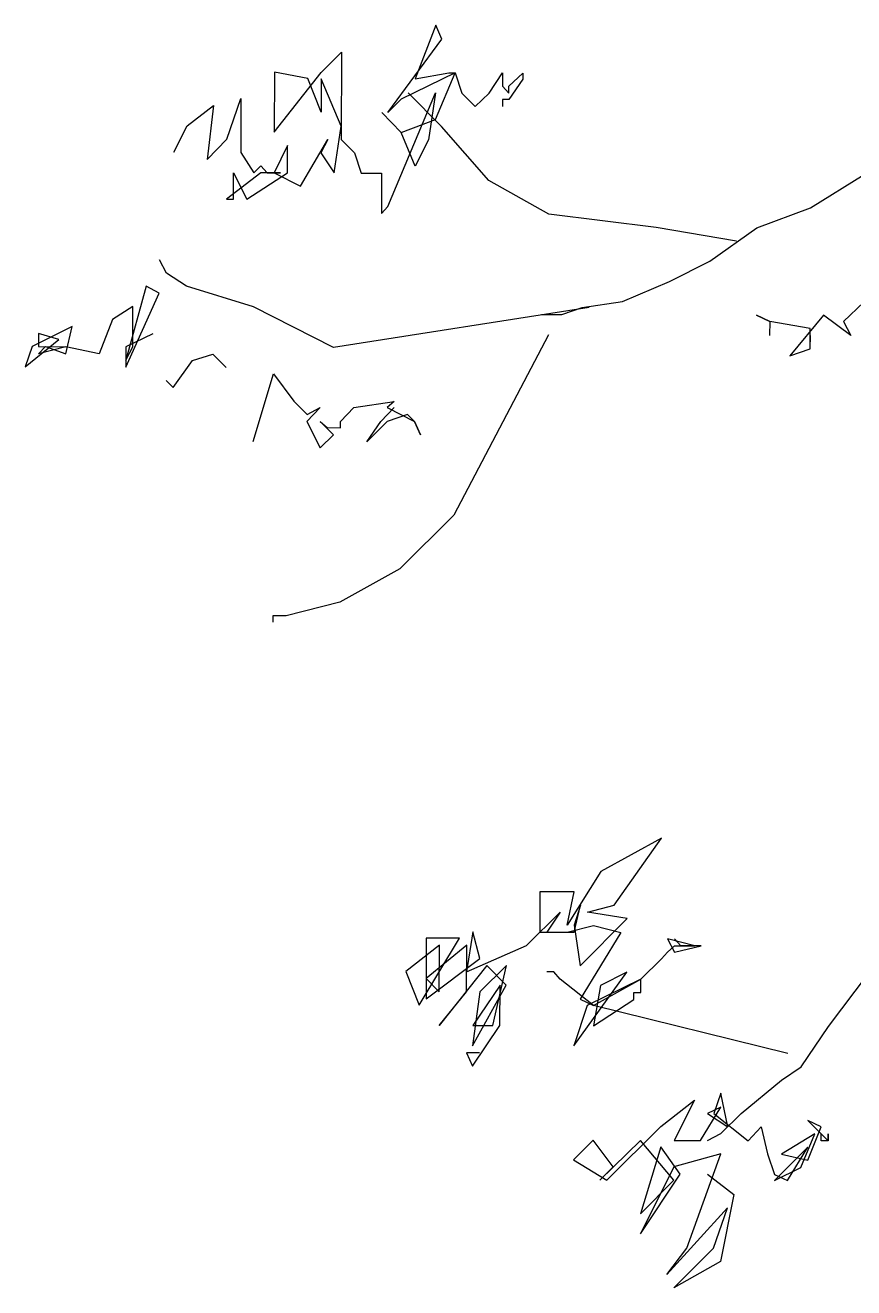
# Model space of a CAD drawing. Extents: x 2.52 to 6.06, y 1.1 to 8.22.
# Drawn here: x 2.531 to 3.317, y 3.097 to 4.294 of the extents above; entities that cross this region are included whole.
import ezdxf

# ---------------------------------------------------------------- set-up
doc = ezdxf.new("R2010")
doc.units = 0
doc.header["$LTSCALE"] = 0.4
doc.header["$MEASUREMENT"] = 0
doc.layers.add('CERCHA', color=7, linetype='CONTINUOUS')

msp = doc.modelspace()

# ---------------------------------------------------------------- linework, layer by layer
at = {"layer": 'CERCHA'}
for p, q in [((2.92, 4.294), (2.9006, 4.2431)), ((2.9258, 4.2807), (2.92, 4.294)), ((2.8747, 4.2114), (2.9258, 4.2807)), ((2.8113, 4.2493), (2.8305, 4.2684)), ((2.8305, 4.2684), (2.8303, 4.1857)), ((2.767, 4.2494), (2.7668, 4.1925)), ((2.7668, 4.1925), (2.8113, 4.2493)), ((2.7987, 4.2434), (2.767, 4.2494)), ((2.8112, 4.2116), (2.7987, 4.2434)), ((2.8113, 4.2433), (2.8112, 4.2116)), ((2.8304, 4.1982), (2.8113, 4.2433)), ((2.9383, 4.2489), (2.8873, 4.2239)), ((2.9006, 4.2431), (2.9324, 4.2489)), ((2.9197, 4.2046), (2.9383, 4.2489)), ((2.9324, 4.2489), (2.9383, 4.2489)), ((2.9383, 4.2489), (2.9449, 4.2297)), ((2.9708, 4.2296), (2.9834, 4.2488)), ((2.9834, 4.2488), (2.9833, 4.2362)), ((2.9892, 4.2362), (3.0026, 4.2487)), ((3.0026, 4.2428), (2.9892, 4.2237)), ((3.0026, 4.2487), (3.0026, 4.2428)), ((2.8745, 4.1221), (2.9198, 4.2298)), ((2.9256, 4.198), (2.894, 4.2298)), ((2.9198, 4.2298), (2.913, 4.1855)), ((2.9449, 4.2297), (2.9574, 4.2171)), ((2.9574, 4.2171), (2.9708, 4.2296)), ((2.9833, 4.2362), (2.9892, 4.2296)), ((2.9892, 4.2296), (2.9892, 4.2362)), ((2.6841, 4.1986), (2.7093, 4.2178)), ((2.7093, 4.2178), (2.7032, 4.1668)), ((2.7218, 4.186), (2.7352, 4.2244)), ((2.7352, 4.2244), (2.735, 4.1734)), ((2.8873, 4.2239), (2.8747, 4.2114)), ((2.9833, 4.2237), (2.9833, 4.217)), ((2.9892, 4.2237), (2.9833, 4.2237)), ((2.8688, 4.2114), (2.8872, 4.1922)), ((2.8872, 4.1922), (2.8688, 4.2114)), ((2.8872, 4.1922), (2.9197, 4.2046)), ((2.6715, 4.1736), (2.6841, 4.1986)), ((2.8236, 4.154), (2.8304, 4.1982)), ((2.9004, 4.1604), (2.8872, 4.1922)), ((2.9705, 4.1469), (2.9256, 4.198)), ((2.7032, 4.1668), (2.7218, 4.186)), ((2.7793, 4.1799), (2.7667, 4.1541)), ((2.7793, 4.1541), (2.7793, 4.1799)), ((2.7918, 4.1415), (2.8178, 4.1857)), ((2.8178, 4.1857), (2.8111, 4.1732)), ((2.8303, 4.1857), (2.8428, 4.1731)), ((2.913, 4.1855), (2.9004, 4.1604)), ((2.735, 4.1734), (2.7475, 4.1542)), ((2.8111, 4.1732), (2.8236, 4.154)), ((2.8428, 4.1731), (2.8494, 4.1539)), ((2.7542, 4.1541), (2.7216, 4.1291)), ((2.7283, 4.1542), (2.7408, 4.1291)), ((2.7283, 4.1291), (2.7283, 4.1542)), ((2.7408, 4.1291), (2.7793, 4.1541)), ((2.7475, 4.1542), (2.7542, 4.1608)), ((2.7542, 4.1608), (2.7601, 4.1541)), ((2.7726, 4.1541), (2.7542, 4.1541)), ((2.7601, 4.1541), (2.7726, 4.1541)), ((2.7667, 4.1541), (2.7918, 4.1415)), ((2.8494, 4.1539), (2.8686, 4.1538)), ((2.8686, 4.1538), (2.8685, 4.1154)), ((3.0273, 4.115), (2.9705, 4.1469)), ((3.2755, 4.121), (3.3265, 4.1526)), ((2.7216, 4.1291), (2.7283, 4.1291)), ((2.8685, 4.1154), (2.8745, 4.1221)), ((3.2245, 4.1019), (3.2755, 4.121)), ((3.1292, 4.1022), (3.0273, 4.115)), ((3.2052, 4.0894), (3.1292, 4.1022)), ((3.1801, 4.0703), (3.2245, 4.1019)), ((2.6645, 4.0591), (2.6579, 4.0717)), ((3.1416, 4.0512), (3.1801, 4.0703)), ((2.6837, 4.0465), (2.6645, 4.0591)), ((2.6453, 4.0466), (2.6259, 3.9765)), ((2.6578, 4.0399), (2.6453, 4.0466)), ((2.7472, 4.0271), (2.6837, 4.0465)), ((3.0973, 4.0321), (3.1416, 4.0512)), ((2.6259, 3.9699), (2.6578, 4.0399)), ((2.6327, 4.0274), (2.6135, 4.0149)), ((2.6326, 3.989), (2.6327, 4.0274)), ((2.8231, 3.9885), (2.7472, 4.0271)), ((3.0655, 4.0263), (2.8231, 3.9885)), ((3.0396, 4.0197), (3.0588, 4.0263)), ((3.0588, 4.0263), (3.0973, 4.0321)), ((3.3262, 4.0315), (3.3069, 4.0131)), ((2.6135, 4.0149), (2.6008, 3.9825)), ((3.0204, 4.0197), (3.0396, 4.0197)), ((3.2242, 4.0192), (3.2368, 4.0132)), ((3.2368, 4.0132), (3.2242, 4.0192)), ((3.2368, 4.0132), (3.2367, 4)), ((3.2752, 4.0065), (3.2368, 4.0132)), ((3.2878, 4.019), (3.2559, 3.9807)), ((3.3136, 3.9997), (3.2878, 4.019)), ((3.3069, 4.0131), (3.3136, 3.9997)), ((2.575, 4.0084), (2.5373, 3.9893)), ((2.5433, 4.0018), (2.5432, 3.9893)), ((2.5625, 3.9959), (2.5433, 4.0018)), ((2.5691, 3.9826), (2.575, 4.0084)), ((2.6518, 4.0015), (2.626, 3.9891)), ((3.027, 4.0005), (2.9372, 3.8294)), ((3.2751, 3.9939), (3.2752, 4.0065)), ((3.2751, 3.9998), (3.2751, 3.9939)), ((3.2751, 3.9873), (3.2751, 3.9998)), ((2.5306, 3.9701), (2.5625, 3.9959)), ((2.5373, 3.9893), (2.5306, 3.9701)), ((2.5432, 3.9893), (2.5691, 3.9892)), ((2.5432, 3.9826), (2.5499, 3.9893)), ((2.5691, 3.9892), (2.5432, 3.9826)), ((2.5499, 3.9893), (2.5691, 3.9826)), ((2.6008, 3.9825), (2.5691, 3.9892)), ((2.626, 3.9891), (2.6259, 3.9699)), ((2.6259, 3.9765), (2.6326, 3.989)), ((3.2559, 3.9807), (3.2751, 3.9873)), ((2.6709, 3.9505), (2.6894, 3.9763)), ((2.6894, 3.9763), (2.7086, 3.9822)), ((2.7086, 3.9822), (2.7212, 3.9696)), ((2.7468, 3.8994), (2.7662, 3.9636)), ((2.7662, 3.9636), (2.7853, 3.9377)), ((2.6643, 3.9572), (2.6709, 3.9505)), ((2.7853, 3.9377), (2.7979, 3.9251)), ((2.8104, 3.9317), (2.7978, 3.9184)), ((2.7979, 3.9251), (2.8104, 3.9317)), ((2.8296, 3.9183), (2.8422, 3.9316)), ((2.8422, 3.9316), (2.8806, 3.9374)), ((2.8806, 3.9315), (2.868, 3.9182)), ((2.868, 3.9182), (2.8806, 3.9315)), ((2.8806, 3.9374), (2.8739, 3.9315)), ((2.8739, 3.9315), (2.8998, 3.9182)), ((2.7978, 3.9184), (2.8103, 3.8933)), ((2.8104, 3.9184), (2.817, 3.9125)), ((2.8229, 3.9058), (2.8104, 3.9184)), ((2.8296, 3.9124), (2.8296, 3.9183)), ((2.8547, 3.8991), (2.868, 3.9182)), ((2.8739, 3.9182), (2.8547, 3.8991)), ((2.8931, 3.9248), (2.8739, 3.9182)), ((2.8998, 3.9182), (2.8931, 3.9248)), ((2.9056, 3.9056), (2.8998, 3.9182)), ((2.8998, 3.9182), (2.9056, 3.9056)), ((2.8103, 3.8933), (2.8229, 3.9058)), ((2.817, 3.9125), (2.8296, 3.9124)), ((2.9372, 3.8294), (2.8861, 3.7786)), ((2.8861, 3.7786), (2.8291, 3.747)), ((2.8291, 3.747), (2.7781, 3.7339)), ((2.7656, 3.7339), (2.7656, 3.728)), ((2.7781, 3.7339), (2.7656, 3.7339)), ((3.1343, 3.5231), (3.0766, 3.4915)), ((3.0891, 3.4598), (3.1343, 3.5231)), ((3.0766, 3.4915), (3.0447, 3.4407)), ((3.0189, 3.4725), (3.0188, 3.4341)), ((3.0514, 3.4724), (3.0189, 3.4725)), ((3.0447, 3.4407), (3.0514, 3.4724)), ((3.0573, 3.4598), (3.0513, 3.4407)), ((3.0513, 3.434), (3.0573, 3.4598)), ((3.0639, 3.4532), (3.0891, 3.4598)), ((3.0062, 3.4216), (3.0381, 3.4532)), ((3.0381, 3.4532), (3.0255, 3.4341)), ((3.1016, 3.4472), (3.0639, 3.4532)), ((3.0447, 3.434), (3.0698, 3.4406)), ((3.0513, 3.4407), (3.0571, 3.4022)), ((3.0571, 3.4022), (3.1016, 3.4472)), ((3.0698, 3.4406), (3.0956, 3.4339)), ((2.9042, 3.365), (2.9427, 3.4284)), ((2.911, 3.4285), (2.9108, 3.3709)), ((2.9427, 3.4284), (2.911, 3.4285)), ((2.9553, 3.4343), (2.9493, 3.3966)), ((2.9619, 3.4091), (2.9553, 3.4343)), ((3.0188, 3.4341), (3.0447, 3.434)), ((3.0255, 3.4341), (3.0513, 3.434)), ((3.0956, 3.4339), (3.0571, 3.3705)), ((3.1399, 3.4279), (3.1465, 3.4153)), ((3.1658, 3.4211), (3.1399, 3.4279)), ((3.1525, 3.4212), (3.1466, 3.4278)), ((2.9235, 3.4218), (2.8917, 3.3968)), ((2.9494, 3.4217), (2.9109, 3.3901)), ((2.9234, 3.3775), (2.9235, 3.4218)), ((2.9492, 3.3774), (2.9494, 3.4217)), ((2.9493, 3.3966), (3.0062, 3.4216)), ((3.134, 3.4087), (3.1399, 3.4153)), ((3.1399, 3.4153), (3.1466, 3.4212)), ((3.1465, 3.4153), (3.1717, 3.4211)), ((3.1466, 3.4212), (3.1658, 3.4211)), ((3.1717, 3.4211), (3.1525, 3.4212)), ((3.2926, 3.3447), (3.3496, 3.4206)), ((2.9108, 3.3709), (2.9619, 3.4091)), ((2.9685, 3.4025), (2.9233, 3.3457)), ((2.987, 3.4024), (2.9618, 3.3774)), ((2.9869, 3.384), (2.9685, 3.4025)), ((2.9743, 3.3456), (2.987, 3.4024)), ((3.1147, 3.3895), (3.134, 3.4087)), ((2.8917, 3.3968), (2.9042, 3.365)), ((2.9109, 3.3901), (2.9234, 3.3775)), ((3.032, 3.3964), (3.0254, 3.3964)), ((3.0379, 3.3897), (3.032, 3.3964)), ((3.0696, 3.3645), (3.0379, 3.3897)), ((3.051, 3.3262), (3.1014, 3.3962)), ((3.1147, 3.3895), (3.0637, 3.3646)), ((3.0696, 3.3645), (3.1147, 3.3895)), ((3.1014, 3.3962), (3.0763, 3.3837)), ((3.1147, 3.377), (3.1147, 3.3895)), ((2.9233, 3.3457), (2.9492, 3.3774)), ((2.955, 3.3264), (2.9869, 3.384)), ((2.9618, 3.3774), (2.955, 3.3264)), ((2.981, 3.384), (2.9551, 3.3456)), ((2.9809, 3.3456), (2.981, 3.384)), ((3.0763, 3.3837), (3.0695, 3.3453)), ((3.108, 3.377), (3.1147, 3.377)), ((3.108, 3.3703), (3.108, 3.377)), ((3.0637, 3.3646), (3.051, 3.3262)), ((3.0571, 3.3705), (3.0696, 3.3645)), ((3.0695, 3.3453), (3.108, 3.3703)), ((3.2541, 3.319), (3.0696, 3.3645)), ((2.955, 3.3072), (2.9809, 3.3456)), ((2.9551, 3.3456), (2.9743, 3.3456)), ((3.2666, 3.3064), (3.2926, 3.3447)), ((2.9491, 3.3198), (2.955, 3.3072)), ((2.9616, 3.3198), (2.9491, 3.3198)), ((3.2481, 3.2939), (3.2666, 3.3064)), ((3.2096, 3.2622), (3.2481, 3.2939)), ((3.1905, 3.2815), (3.1838, 3.2623)), ((3.197, 3.2497), (3.1905, 3.2815)), ((3.1335, 3.2499), (3.1654, 3.2749)), ((3.1654, 3.2749), (3.1461, 3.2366)), ((3.1712, 3.2365), (3.1904, 3.2682)), ((3.1904, 3.2682), (3.1779, 3.2623)), ((3.1779, 3.2623), (3.197, 3.2497)), ((3.1838, 3.2623), (3.2162, 3.2364)), ((3.1904, 3.2431), (3.2096, 3.2622)), ((3.0824, 3.1991), (3.1335, 3.2499)), ((3.2162, 3.2364), (3.2288, 3.2496)), ((3.2288, 3.2496), (3.2346, 3.2238)), ((3.273, 3.2178), (3.2857, 3.2495)), ((3.2731, 3.2554), (3.2923, 3.2362)), ((3.2857, 3.2495), (3.2731, 3.2554)), ((3.0692, 3.2368), (3.0507, 3.2184)), ((3.0884, 3.2116), (3.0692, 3.2368)), ((3.1143, 3.2366), (3.0758, 3.1991)), ((3.1459, 3.1989), (3.1143, 3.2366)), ((3.1461, 3.2366), (3.1712, 3.2365)), ((3.1778, 3.2365), (3.1904, 3.2431)), ((3.2797, 3.2428), (3.2479, 3.2237)), ((3.2664, 3.2111), (3.2797, 3.2428)), ((3.2856, 3.2362), (3.2857, 3.2428)), ((3.2923, 3.2362), (3.2856, 3.2362)), ((3.2923, 3.2428), (3.2923, 3.2362)), ((3.2923, 3.2362), (3.2923, 3.2428)), ((3.1335, 3.2307), (3.1141, 3.1672)), ((3.1519, 3.2048), (3.1335, 3.2307)), ((3.1903, 3.2239), (3.146, 3.2115)), ((3.1583, 3.1346), (3.1903, 3.2239)), ((3.2346, 3.2238), (3.2412, 3.2045)), ((3.2731, 3.2303), (3.2412, 3.1986)), ((3.2479, 3.2237), (3.273, 3.2178)), ((3.2538, 3.1986), (3.2731, 3.2303)), ((3.0507, 3.2184), (3.0824, 3.1991)), ((3.0758, 3.1991), (3.0884, 3.2116)), ((3.146, 3.2115), (3.1141, 3.148)), ((3.2412, 3.1986), (3.2664, 3.2111)), ((3.1141, 3.148), (3.1519, 3.2048)), ((3.1141, 3.1672), (3.1459, 3.1989)), ((3.1777, 3.2047), (3.2028, 3.1854)), ((3.2412, 3.2045), (3.2538, 3.1986)), ((3.2028, 3.1854), (3.1901, 3.122)), ((3.1968, 3.1729), (3.1391, 3.1096)), ((3.1834, 3.1345), (3.1968, 3.1729)), ((3.1391, 3.1096), (3.1583, 3.1346)), ((3.1457, 3.097), (3.1834, 3.1345)), ((3.1901, 3.122), (3.1457, 3.097))]:
    msp.add_line(p, q, dxfattribs=at)

doc.saveas('drawing.dxf')
